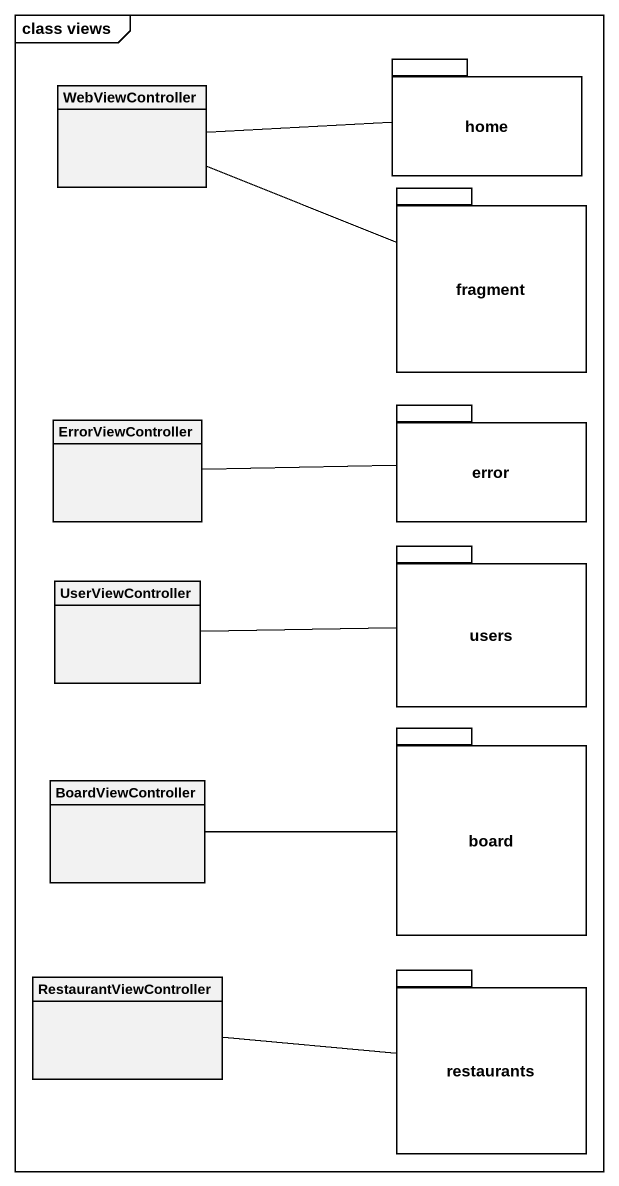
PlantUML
@startuml
mainframe class views
hide circle
hide empty members
class WebViewController
package home {
}
package fragment {
}
class ErrorViewController
package error {
}
package users {
}
class UserViewController
package board {
}
class BoardViewController
package restaurants {
}
class RestaurantViewController
WebViewController -right- home
WebViewController -right- fragment
ErrorViewController -right- error
UserViewController -right- users
BoardViewController -right- board
RestaurantViewController -right- restaurants
@enduml
